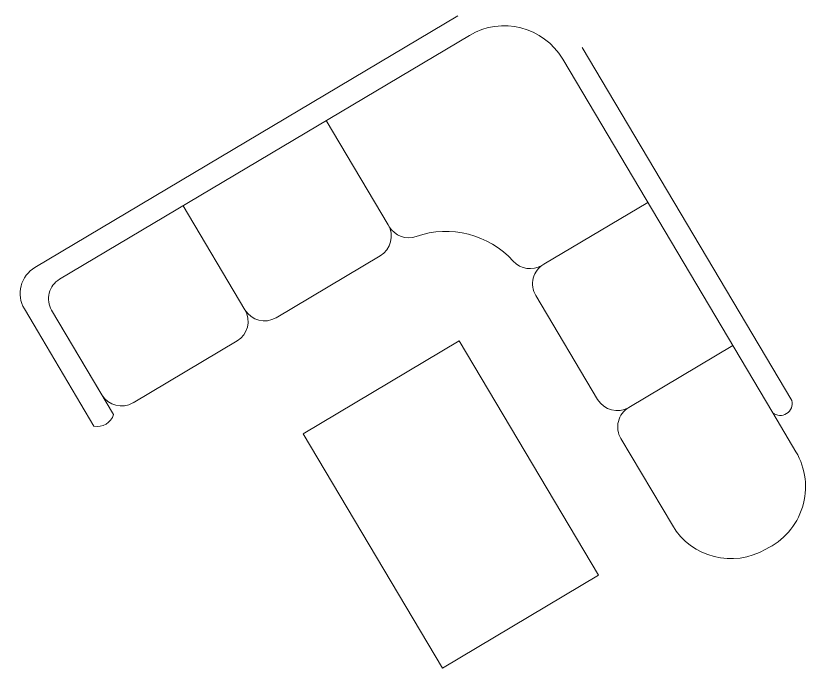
# Model space of a CAD drawing. Extents: x -2338379 to 930990, y -818978 to 106940.
# Drawn here: x -10421.5 to -10316.7, y 28055.7 to 28141.9 of the extents above; entities that cross this region are included whole.
import ezdxf

# ---------------------------------------------------------------- set-up
doc = ezdxf.new("R2010")
doc.units = 0
doc.header["$MEASUREMENT"] = 0
doc.layers.add('furn', color=33, linetype='CONTINUOUS', lineweight=9)
doc.layers.add('furnitures', color=19, linetype='CONTINUOUS', lineweight=20)

# ---------------------------------------------------------------- blocks, each defined once
blk = doc.blocks.new('sofa')
at = {"layer": 'furnitures', "lineweight": 9}
for p, q in [((311568.86, -213398.46), (311562.05, -213387.01)), ((311568.86, -213398.46), (311562.05, -213387.01)), ((311548.78, -213401.89), (311545.71, -213396.72)), ((311647.73, -213415.6), (311638.52, -213400.12)), ((311647.73, -213415.6), (311638.52, -213400.12)), ((311548.78, -213401.89), (311576.55, -213448.6)), ((311548.78, -213401.89), (311576.55, -213448.6)), ((311644.12, -213415.42), (311635.94, -213401.65)), ((311644.12, -213415.42), (311635.94, -213401.65)), ((311567.82, -213402.58), (311554.05, -213410.76)), ((311567.82, -213402.58), (311554.05, -213410.76)), ((311633.36, -213403.19), (311619.6, -213411.37)), ((311633.36, -213403.19), (311619.6, -213411.37)), ((311546.24, -213403.48), (311573.97, -213450.13)), ((311546.24, -213403.48), (311573.97, -213450.13)), ((311571.93, -213403.62), (311580.11, -213417.38)), ((311571.93, -213403.62), (311580.11, -213417.38)), ((311637.48, -213404.23), (311644.12, -213415.42)), ((311614.44, -213414.44), (311600.68, -213422.62)), ((311614.44, -213414.44), (311600.68, -213422.62)), ((311618.56, -213415.48), (311626.74, -213429.24)), ((311618.56, -213415.48), (311626.74, -213429.24)), ((311643.08, -213419.53), (311588.89, -213451.74)), ((311643.08, -213419.53), (311588.89, -213451.74)), ((311579.06, -213421.5), (311565.3, -213429.68)), ((311579.06, -213421.5), (311565.3, -213429.68)), ((311590.43, -213454.32), (311646.33, -213421.09)), ((311590.43, -213454.32), (311646.33, -213421.09)), ((311599.63, -213426.73), (311607.82, -213440.49)), ((311599.63, -213426.73), (311607.82, -213440.49))]:
    blk.add_line(p, q, dxfattribs=at)
at = {"layer": 'furnitures', "lineweight": 9, "ltscale": 10}
blk.add_line((311548.78, -213401.89), (311545.71, -213396.72), dxfattribs=at)
at = {"layer": 'furnitures'}
blk.add_lwpolyline([(311571.81, -213380.4), (311590.22, -213411.37), (311610.86, -213399.1), (311592.45, -213368.13)], close=True, dxfattribs=at)
at = {"layer": 'furnitures', "lineweight": 9}
for centre, radius, start, end in [((311554.31, -213391.61), 9.01, 30.7294, 120.7294), ((311554.31, -213391.61), 9.01, 30.7294, 120.7294), ((311553.54, -213392.11), 9.09, 114.9122, 210.5211), ((311553.54, -213392.11), 9.09, 114.9122, 210.5211), ((311566.28, -213400), 3, 300.7294, 30.7294), ((311566.28, -213400), 3, 300.7294, 30.7294), ((311638.05, -213402.27), 2.2, 77.6252, 163.8337), ((311638.05, -213402.27), 2.2, 77.6252, 163.8337), ((311547.78, -213403.11), 1.58, 50.5302, 193.7038), ((311547.78, -213403.11), 1.58, 50.5302, 193.7038), ((311569.35, -213405.16), 3, 30.7294, 120.7294), ((311569.35, -213405.16), 3, 30.7294, 120.7294), ((311634.9, -213405.77), 3, 30.7294, 120.7294), ((311634.9, -213405.77), 3, 30.7294, 120.7294), ((311634.9, -213405.77), 3, 30.7294, 120.7294), ((311634.9, -213405.77), 3, 30.7294, 120.7294), ((311621.14, -213413.95), 3, 120.7294, 210.7294), ((311621.14, -213413.95), 3, 120.7294, 210.7294), ((311615.98, -213417.02), 3, 30.7294, 120.7294), ((311615.98, -213417.02), 3, 30.7294, 120.7294), ((311641.54, -213416.95), 3, 300.7294, 30.7294), ((311641.54, -213416.95), 3, 300.7294, 30.7294), ((311644.29, -213417.65), 4, 300.7294, 30.7294), ((311644.29, -213417.65), 4, 300.7294, 30.7294), ((311577.53, -213418.92), 3, 300.7294, 30.7294), ((311577.53, -213418.92), 3, 300.7294, 30.7294), ((311580.86, -213423.92), 3, 42.2664, 120.7294), ((311580.86, -213423.92), 3, 42.2664, 120.7294), ((311591.97, -213413.83), 12.01, 222.2664, 289.1925), ((311591.97, -213413.83), 12.01, 222.2664, 289.1925), ((311602.21, -213425.2), 3, 120.7294, 210.7294), ((311602.21, -213425.2), 3, 120.7294, 210.7294), ((311596.9, -213428), 3, 30.7294, 109.1925), ((311596.9, -213428), 3, 30.7294, 109.1925), ((311584.29, -213444), 9.01, 210.7294, 300.7294), ((311584.29, -213444), 9.01, 210.7294, 300.7294)]:
    blk.add_arc(centre, radius, start, end, dxfattribs=at)

msp = doc.modelspace()

# ---------------------------------------------------------------- block references
at = {"layer": 'furn', "rotation": 180}
msp.add_blockref('sofa', (301227.39, -185312.42), dxfattribs=at)

doc.saveas('drawing.dxf')
